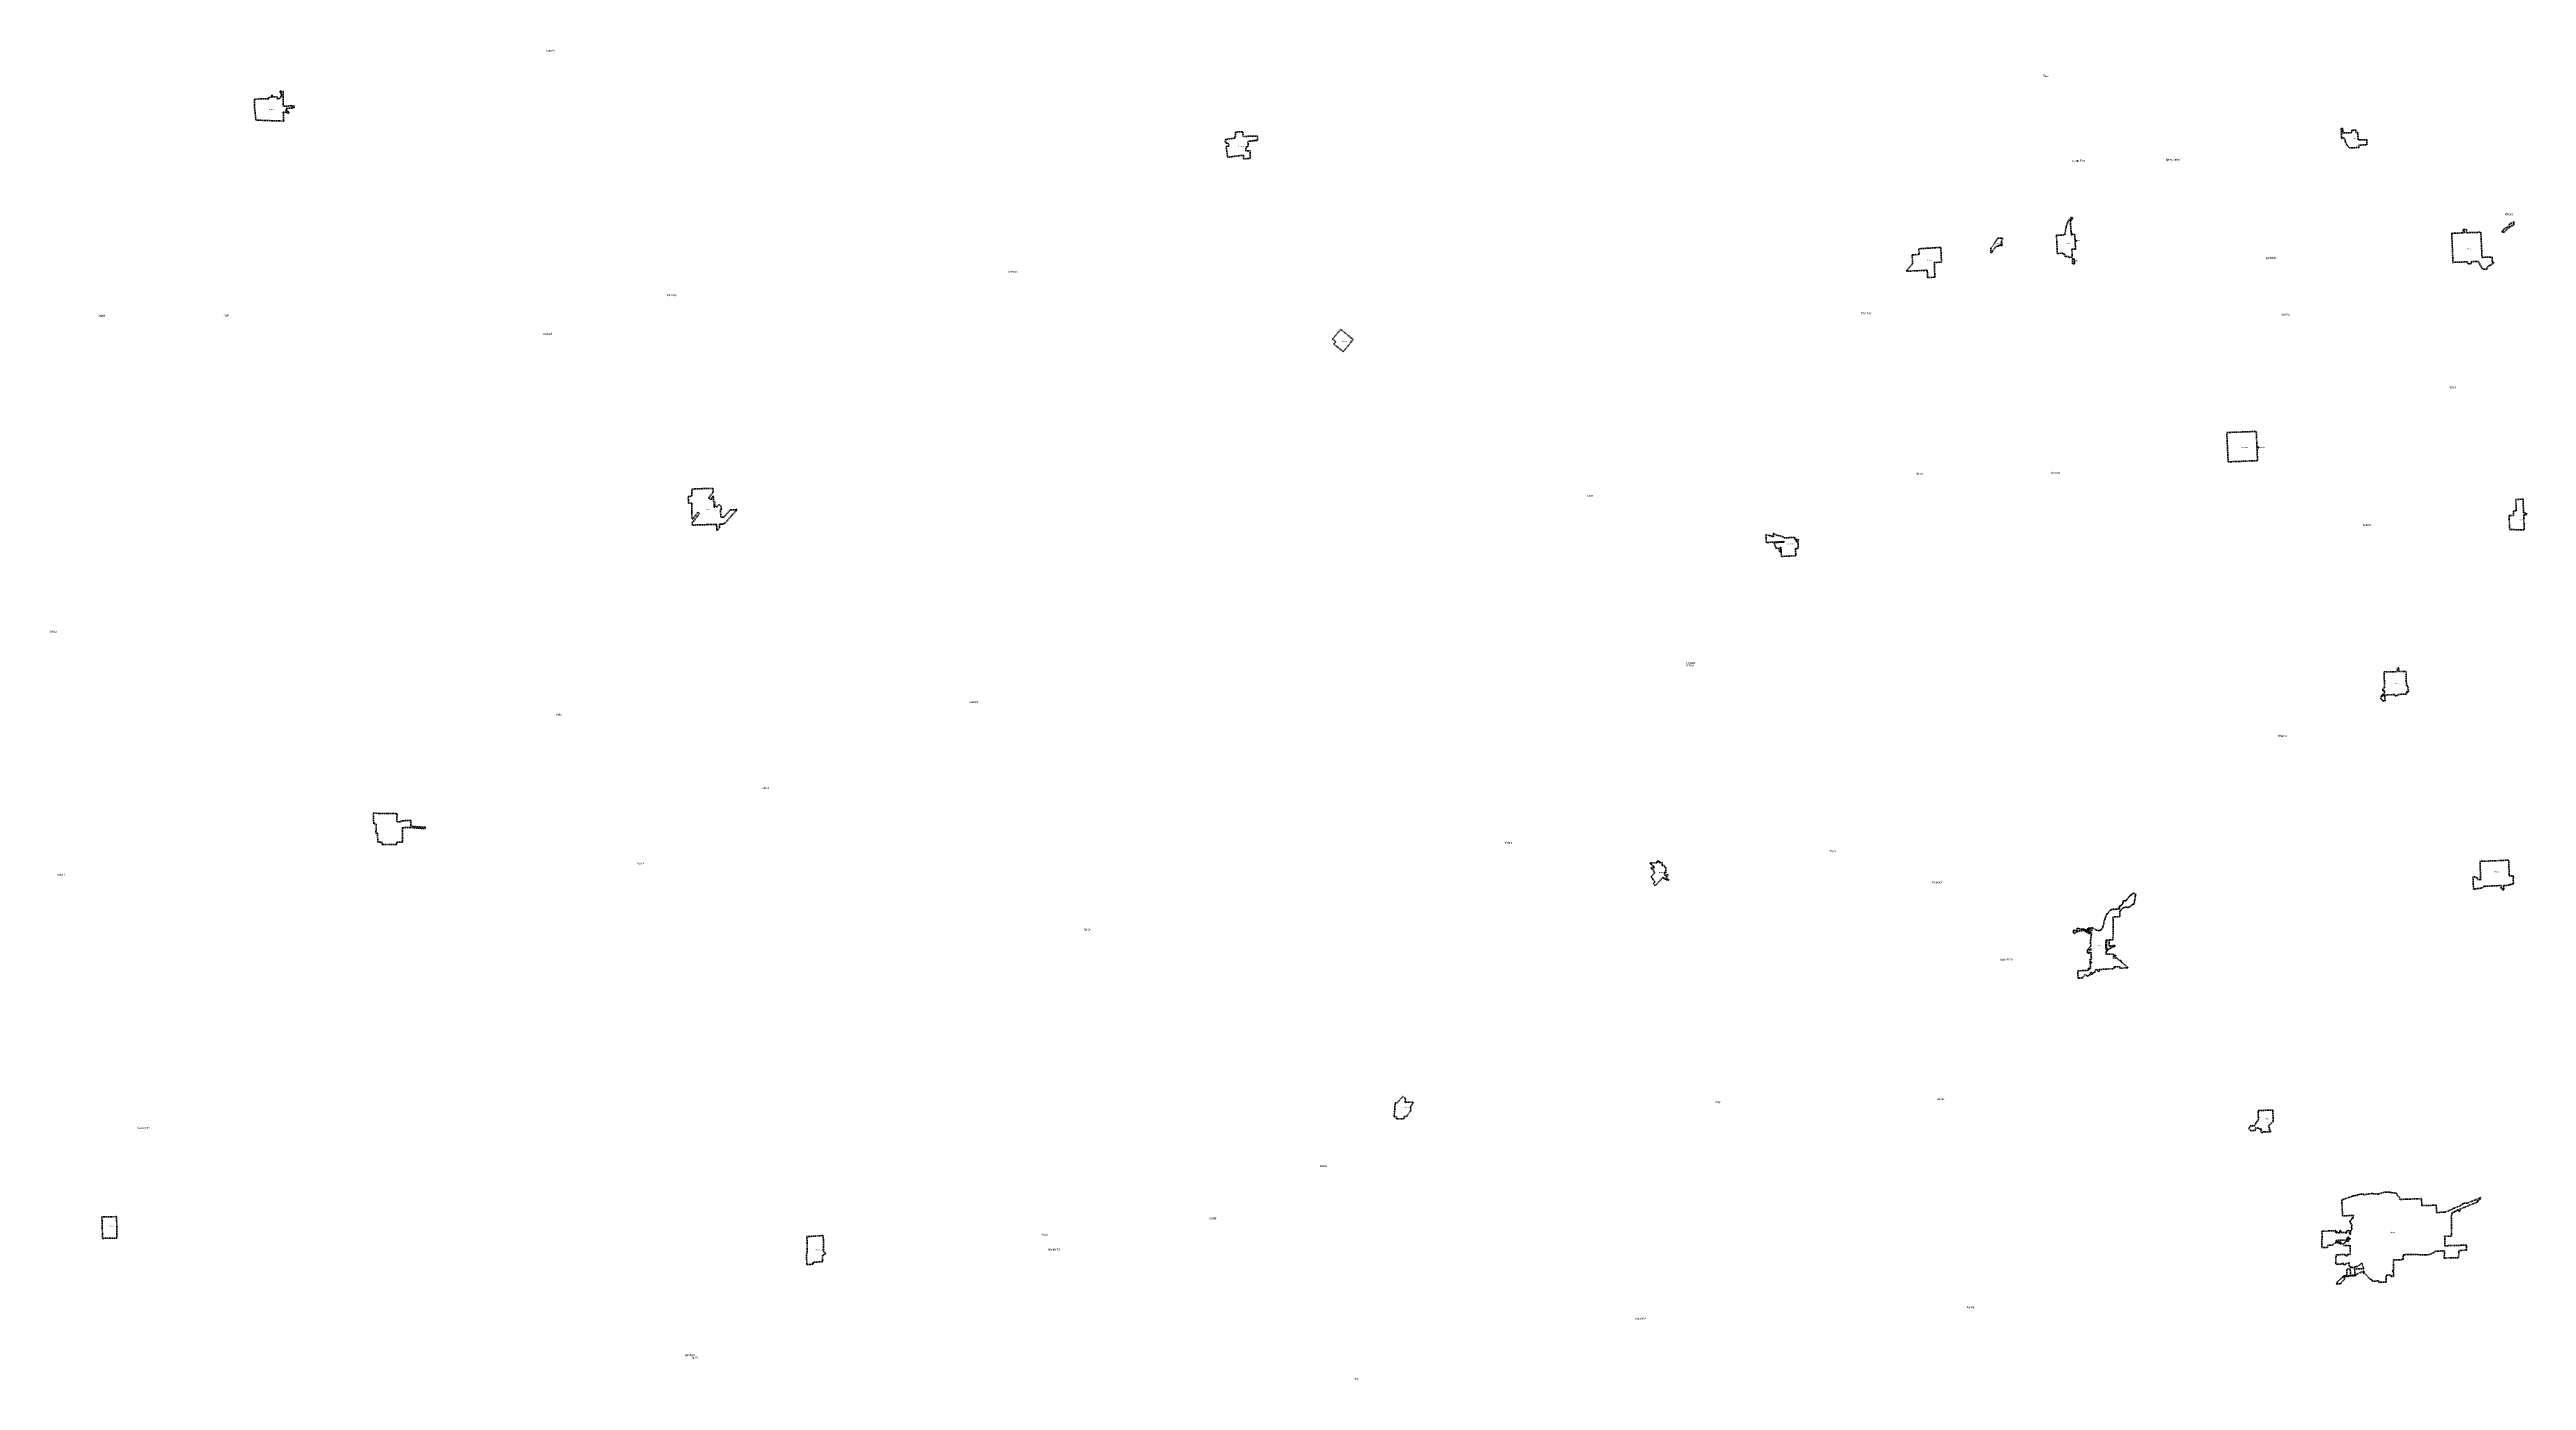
# Model space of a CAD drawing. Header units: feet. Extents: x -903180 to 1023491, y -707744 to 564635.
# Drawn here: x 535680 to 991095, y -287827 to -43031 of the extents above; entities that cross this region are included whole.
import ezdxf

# ---------------------------------------------------------------- set-up
doc = ezdxf.new("R2010")
doc.units = ezdxf.units.FT
doc.header["$LTSCALE"] = 80
doc.linetypes.add('SHORT_DASHED', pattern=[2.7, 1.5, -1.2])
doc.layers.add('13', color=7, linetype='SHORT_DASHED', lineweight=40)
doc.layers.add('16', color=7, linetype='Continuous')
doc.layers.add('36', color=7, linetype='Continuous')

msp = doc.modelspace()

# ---------------------------------------------------------------- linework, layer by layer
at = {"layer": '13'}
for p, q in [((659232.92, -130325.71), (659212.92, -130324.13)), ((914737.33, -201251.12), (914637.88, -201319.01)), ((916568.88, -201320.73), (916586.48, -201300.77)), ((915738.27, -210073.32), (915184.52, -210187.59)), ((978519.25, -256455.52), (978593.28, -256426.39)), ((956350.58, -260642.19), (956344.81, -260443.93)), ((958617.17, -266980.86), (958839.21, -266963.85))]:
    msp.add_line(p, q, dxfattribs=at)
for points in [[(578731.3, -56186.31), (578730.4, -56166.21), (578658.63, -54562.96), (579297.77, -54574.5), (579310.53, -54755.35), (579740.48, -54760.93), (579728.13, -54721.9), (579701.11, -54655.43), (579667.3, -54592.15), (579638.71, -54549.94), (579626.14, -54531.4), (579609.9, -54509.94), (579586.8, -54481.49), (579552.27, -54447.05), (579514.33, -54416.41), (579473.4, -54389.9), (579429.91, -54367.81), (579404.36, -54358.04), (579384.46, -54350.44), (579364.36, -54347.2), (579204.74, -54321.5), (579206.51, -53900.51), (579206.6, -53878.2), (579226.59, -53876.54), (580214.5, -53794.82), (580214.39, -53781.02), (580665.55, -53747.52), (580687.18, -53745.92), (580687.27, -53726.04), (580688.65, -53395.88), (580542.3, -53399.18), (580406.68, -53424.29), (580388.57, -53427.65), (580366.68, -53428.14), (580238.48, -53431.03), (580238.59, -53406.01), (578608.43, -53442.72), (578619.81, -50729.97), (578004.85, -50714.8), (578167.57, -50972.57), (578181.7, -50994.96), (578193.5, -51012.57), (578196.03, -51016.34), (578232.85, -51080.92), (578262.72, -51149.01), (578285.31, -51219.84), (578300.37, -51292.64), (578307.74, -51366.62), (578307.33, -51440.97), (578299.16, -51514.86), (578283.3, -51587.5), (578259.94, -51658.08), (578229.33, -51725.83), (578191.81, -51790.01), (578147.78, -51849.92), (578097.73, -51904.9), (578042.21, -51954.34), (577981.83, -51997.71), (577917.24, -52034.53), (577849.16, -52064.4), (577798.33, -52080.61), (577775.48, -52087.9), (577758.33, -52093.07), (577558.33, -52153.37), (577554.43, -51775.75), (577554.22, -51755.76), (577533.9, -51755.36), (576593.67, -51736.88), (576595.29, -51473.67), (576595.41, -51453.67), (576574.56, -51453.58), (576553.3, -51453.49), (576534.04, -51453.4), (576535.41, -51473.4), (576542.15, -51572.19), (576537.96, -51701.45), (576520.61, -51817.47), (576013.05, -51824.95), (576015.53, -52124.63), (573339.22, -52133.9), (573340.08, -53399.11), (573489.09, -54754.65), (573622.55, -56011.87), (576634.55, -56128.4), (578707.64, -56185.66)], [(753720.55, -58215.97), (753721.3, -58236.05), (753752, -59062.05), (753594, -59085.05), (753611, -59318.05), (751855, -59597.05), (751936.41, -60260.71), (752414.99, -60278.37), (752518, -60783.05), (752018, -60878.05), (752293, -62848.05), (755202, -62454.05), (755218, -63117.05), (756464, -63088.05), (756420, -61648.05), (755661, -61660.05), (755643, -61006.05), (756088, -60785.05), (756013, -59949.05), (756962, -59797.05), (757331, -59749.05), (757787, -59768.05), (757768, -58934.05), (756682, -58977.05), (755119.93, -59015.41), (755100.82, -58148.34), (753739, -58215.07)], [(958621.94, -61139.55), (960318.5, -61048.6), (960289.79, -60623.6), (961781.65, -60537.8), (961733.71, -59607.73), (960147.21, -59662.58), (960087.93, -58268.27), (959743.76, -58278.19), (959720.26, -57829.99), (958990.43, -57867.87), (959012.4, -58309.78), (957357.14, -58388.53), (957316.53, -57530.63), (957025.87, -57538.63), (957102.45, -59413.5), (957453.43, -59208.01), (957898.47, -59939.57), (957770.11, -59942.91), (957862.1, -60157.07), (957983.62, -60461.34), (958172.28, -60740.14), (958572.55, -61109.23)], [(907246.06, -73958.3), (907713.55, -73948.01), (907629.36, -74102.88), (907569.94, -74191.18), (907486.42, -74296.46), (907393.4, -74395.63), (907347.91, -74441.14), (907241.64, -74530.8), (907335.14, -76434.99), (907395.22, -76437.37), (907407.43, -76695.37), (907504.96, -76816.71), (907516.74, -76872.54), (907448.03, -76890.12), (907358.41, -76894.34), (907367.75, -77094.55), (907578.56, -77082.09), (908046.56, -77055.73), (908186.31, -79746.33), (907516.05, -79779.93), (907588.12, -81236.72), (906967.09, -81264.96), (906919.32, -81136.65), (906891.2, -81069.57), (906254.25, -81084.72), (906229.15, -80685.62), (905970.74, -80692.01), (905832.78, -80505.15), (904838.81, -80530.25), (904687.73, -77189.23), (906190.91, -77137.48), (906435.07, -75781.81), (906470.27, -75593.34), (906514.4, -75443.57), (906605.63, -75208.98), (906725.11, -74889.57), (906804.44, -74636.62), (906868.9, -74424.34), (907211.43, -74418.05)], [(977344.96, -76835.71), (979704.88, -76749.42), (979694.17, -76520.53), (979474.31, -76528.67), (979455.65, -76130.09), (980075.26, -76107.14), (980104.5, -76731.82), (982700.1, -76635.45), (982828.9, -79280.31), (982924.79, -81263.92), (984781.53, -81194.76), (984818.39, -82155.57), (985088.17, -82144.79), (984832.38, -82505.63), (984792.42, -82507.28), (984311.44, -82766.78), (984130.04, -82822.49), (983990.57, -82948.21), (983831.61, -83223.59), (983873.72, -83394.48), (983737.49, -83454.83), (983451.49, -83454.35), (983027.57, -83424.1), (982814.67, -83056.26), (982213.06, -81996.76), (980944.9, -82054.11), (980961.76, -82412.7), (980285.58, -82436.01), (980270.58, -82077), (977580.93, -82181.74), (977470.73, -79493.1)], [(878144.36, -80803.76), (879433.63, -80733.27), (879381.59, -79672.64), (883411.33, -79433.03), (883539.64, -82116.17), (882219.18, -82215.51), (882320.61, -84901.37), (880979.27, -84985.98), (880921.91, -83622.87), (877039.66, -83824.51), (878225.73, -82420.07)], [(893891.95, -77738.22), (894812.2, -77761.01), (894798.41, -77854.53), (894614.41, -78039.9), (894529.99, -78612.46), (894686.53, -78613.29), (894597.2, -79219.12), (894581.76, -78943.12), (894514.04, -78957.86), (894477.49, -78967.63), (894445.83, -78976.52), (894407.78, -78988.04), (894355.22, -79005.07), (894284.64, -79031.61), (894189.27, -79073.44), (894123.69, -79106.5), (894043.1, -79150.08), (893959, -79203.18), (893790.86, -79324.33), (893631.48, -79171.71), (892857.25, -80160.32), (892907.44, -80220.32), (892630.77, -80423.54), (892596.47, -79635.24)], [(907599.47, -81525.13), (907959.04, -81507.23), (908012.24, -82417.97), (907652.67, -82435.87)], [(908191.28, -78192.76), (908360.86, -78182.72), (908365.98, -78282.59), (908196.27, -78292.63)], [(771597.33, -96301.75), (771689.91, -96187.77), (773059.95, -94501.17), (775360.3, -96356.59), (773538.9, -98614.84), (771807.65, -97224.5), (772162.51, -96780.05)], [(935993.91, -113469.9), (941418.23, -113280.27), (941652.33, -118645.18), (937804.2, -118809.68), (936246.79, -118861.21)], [(941580.99, -116176.03), (941880.8, -116164.92), (941887.28, -116304.79), (941587.47, -116315.9)], [(657997.09, -127020.17), (658005, -127218.05), (657824, -127228.05), (657810.29, -127025.13)], [(988015.63, -131311.61), (988004.69, -131069.01), (987882.93, -128702.66), (988726.41, -128726.45), (988734.32, -127871.7), (989119.11, -127877.02), (989119.39, -127884.23), (989219.43, -127885.46), (989141.64, -125775.47), (990464.7, -125749.29), (990563.66, -128190.63), (990639.05, -128192.28), (990644.34, -128302.77), (991077.87, -128313.13), (991094.8, -128631.87), (990581.11, -128609.51), (990695.54, -131405.46)], [(856758.2, -136137.49), (854105, -136271.25), (854028.71, -134591.17), (853899.66, -134596.53), (853927.53, -135341.3), (853926.77, -135361.3), (853906.77, -135356.25), (853806.31, -135337.9), (853786.3, -135334.88), (853560.41, -134761.21), (853111.76, -134772.21), (852788.57, -133902.22), (852778.69, -133712.48), (852935.45, -133703.8), (853758.93, -133663.82), (854609, -133622.57), (854603.53, -133545.11), (851328.49, -133702.49), (851256.49, -132237.77), (851659.15, -132368.99), (851907.16, -132430.14), (852140.12, -132501.85), (852345.67, -132559.6), (852649.07, -132650.67), (852612.12, -131993.45), (853131.62, -132279.35), (853314.96, -132357.98), (853520.06, -132424.19), (853813.13, -132482.3), (853975.26, -132513.66), (854179.22, -132576.33), (854370.61, -132670.71), (854532.98, -132776.4), (854626.35, -132826.82), (854690.5, -132855.12), (856589.86, -132752.43), (856613.12, -133236.74), (856689, -133262.18), (856681.9, -133106.28), (857215.19, -133174.27), (857223.88, -133417.19), (856964.67, -133395.43), (856751.67, -133378.1), (856790.81, -133424.48), (856875.49, -133529.48), (856891.62, -133549.48), (856911.62, -133551.64), (856951.49, -133554.89), (857136.57, -133570.42), (857156.57, -133571.71), (857157.24, -133591.71), (857196.88, -134771.22), (856688.69, -134798.83)], [(965052.21, -161763.51), (966846.96, -161662.91), (966852.62, -161771.35), (966943.43, -161768.22), (966949.69, -161882.5), (967235.59, -161872.73), (967430.32, -161866.85), (967414.66, -161646.1), (969071.93, -161589.91), (969061.02, -161210.45), (969060.46, -161190.97), (969080.45, -161188.63), (969394.76, -161151.88), (969270.92, -160036.16), (969090.43, -160041.11), (969070.41, -160041.66), (969050.43, -160024.34), (969046.37, -160021.07), (969026.38, -160004.98), (969025.8, -159984.72), (968952.04, -157419.06), (967652.31, -157447.32), (967632.36, -157447.75), (967631.92, -157427.75), (967617.22, -156754.08), (967367.2, -156755.62), (967381.98, -157433.17), (967382.42, -157453.18), (967362.42, -157453.62), (964919.14, -157506.73), (965005.12, -160435.65), (964872.21, -160440.58), (964670.72, -160656.54), (964680.42, -160970.27), (965020.45, -160957.66), (965020.74, -160967.74), (965026.37, -161368.87), (965011.61, -161360.01), (964382.11, -161881.95), (964383.13, -162007.29), (964579.21, -161889.72), (964845.18, -161738.82), (965048.53, -161637.83), (965051.94, -161703.03), (964879.81, -161787.79), (964395.3, -162070.07), (964256.44, -162286.41), (964309.52, -162364.81), (964380.3, -162501.39), (964535.43, -162660.31), (964603.64, -162835.89), (965099.04, -162806.67)], [(596845.16, -189254.1), (596823.51, -188831.31), (596025.83, -188821.49), (595995.82, -187145.71), (595701.69, -187139.44), (595712.37, -185495.37), (595502.35, -185475.19), (595467.77, -185471.87), (595462.35, -185471.28), (595291.39, -185452.6), (595199.06, -183455.66), (595409.7, -183467.71), (595439.54, -183469.42), (595449.7, -183470.36), (596262.85, -183546.13), (597740.89, -183526.99), (598776.45, -183553.87), (599584.46, -183583.7), (599527.04, -185043.04), (600238.9, -185112.39), (600276.25, -184888.29), (602082.51, -184835.38), (602114.24, -185903.85), (604774.84, -186084.89), (604783.76, -186331.06), (602121.48, -186147.71), (600540.53, -186152.07), (600589.35, -188802.69), (599546.21, -188812.17), (599543.62, -189229.23)], [(829974.23, -192654.06), (831098, -192597.97), (831099.23, -192633.27), (831247.71, -192626.58), (831237.31, -192329.07), (831665.09, -192307.68), (831677.2, -192605.41), (832168.4, -192579.98), (832192.16, -193104.26), (832566.62, -193085.68), (832582.22, -193358.02), (832702.21, -193351.63), (832706.12, -193454.51), (832833.22, -193447.87), (832878.41, -194444.22), (832626.1, -194308.92), (832643.95, -194708.73), (832748.84, -194823.25), (832648.78, -194919.38), (832777.09, -195063.73), (833151.66, -194729.11), (833283.98, -194878.02), (832899.04, -195223.38), (833430.8, -195820.9), (833372.14, -195873), (833055.25, -195750.45), (832894.43, -195681.73), (832768.89, -195615.86), (832650.46, -195542.88), (832575.61, -195492.65), (832488.67, -195428.2), (832367.16, -195324.89), (832321.45, -195274.66), (830911.36, -196838.46), (830553.09, -196452.74), (830873.65, -196096.12), (830400.36, -195585.15), (830452.76, -195535.88), (830253.88, -195322.29), (830112.68, -195168.7), (830789.13, -194524.52), (830514.71, -193858.41), (830114.35, -193666.29), (830238.29, -193488.65), (830799.04, -193469.43), (830653.51, -193314.84), (830562.03, -193223.64), (830497.09, -193162.3), (830370.45, -193049.48), (830302.9, -192993.18), (830233.14, -192937.88), (830164.8, -192886.19), (830097.25, -192836.93), (830007.99, -192775.59), (830000.4, -192770.29), (829978.74, -192755.9)], [(983343.29, -196922.35), (983319.13, -196949.81), (983216.77, -197031), (982948.58, -197202.99), (982781.93, -197259.72), (982642.18, -197291.97), (982424.13, -197321.54), (982168.2, -197351.65), (981996.11, -197374.6), (981733.99, -197424.71), (981581.67, -197471.58), (981354.17, -197552.55), (981260.84, -195185.02), (981626.93, -195176.1), (982102.13, -195471.68), (982113.54, -195714.94), (982493.79, -195711.17), (982682.4, -195827.24), (982545.36, -192345.58), (985153.95, -192248.58), (987817.04, -192131.7), (987935.4, -195038), (988634.62, -195004.71), (988640.31, -195144.28), (988641.12, -195164.28), (988661.08, -195163.34), (988681.56, -195162.37), (988683.85, -195222.33), (988703.82, -195221.38), (988711.82, -195431.52), (988672.11, -195433.31), (988652.11, -195434.21), (988652.92, -195454.1), (988691.77, -196407.96), (988692.53, -196426.68), (988670.72, -196442.08), (988641.03, -196463.05), (988570.87, -196498.14), (988465.63, -196533.23), (988307.77, -196600.49), (988196.68, -196629.74), (988079.74, -196623.89), (987999.39, -196609.33), (988003.93, -196720.82), (988004.76, -196741.35), (987984.74, -196742.13), (986869.66, -196785.1), (986884.02, -197203.78), (986924, -197202.25), (986936.99, -197608.69), (986666.08, -197615.88), (986657.94, -197361), (986458, -197366.3), (986439.95, -196801.61)], [(910631.71, -204881.48), (909929.23, -204926.34), (909905.01, -204898.4), (909835.39, -204865.74), (909716.01, -204829.48), (909593.22, -204822.88), (909488.91, -204825.52), (909395.17, -204832.12), (909255.23, -204827.17), (909199.89, -204821.64), (908493.43, -204640.2), (908501.17, -205029.02), (908435.41, -205041.34), (908342.97, -205050.26), (908095.47, -205028.66), (907840.67, -204993.94), (907810.05, -205388.86), (907828.45, -205615.14), (907864.23, -205656.84), (907936.29, -205590.18), (907979.03, -205558.76), (907984.65, -205567.06), (908118.65, -205468.6), (908308.75, -205357.04), (908516.47, -205261.92), (908762.33, -205180.62), (908919.45, -205148.88), (909152.25, -205124.54), (909151.39, -205114.58), (909950.59, -205026.42), (910640.25, -204981.14)], [(910692.83, -205631.91), (910643.05, -205606.56), (910531.1, -205534.46), (910392.79, -205445.29), (910259.81, -205369.82), (910098.74, -205288.37), (909974.79, -205231.87), (909957.27, -205224.14), (909893.96, -205209.19), (909828.72, -205200.85), (909814.47, -205199.95), (909813.59, -205179.79), (909935.69, -205170.3), (909955.69, -205167.94), (909975.69, -205166.67), (910146.62, -205155.82), (910167.17, -205154.51), (910186.62, -205165.97), (910905.29, -205589.32), (910879.6, -205607.61), (910858.9, -205617.44), (910832.37, -205627.09), (910804.97, -205633.91), (910777.01, -205637.83), (910748.8, -205638.8), (910720.63, -205636.82)], [(910376.49, -209100.33), (910389, -209101.51), (910379.85, -209125.53), (910378.15, -209115.44)], [(910766.68, -208773.43), (910996.63, -208703.25), (911017.01, -208697.03), (911016.01, -208677.15), (911005.86, -208475.1), (911004.85, -208455.04), (910984.65, -208461.2), (910753.33, -208531.81)], [(913734.17, -206828.04), (914066.17, -206809.97), (913868.85, -207144.3), (913886.86, -207826.42), (913926.07, -208467.63), (914121.9, -208461.94), (913986.17, -208610.89), (913984.55, -208536.06), (913785.79, -208541.71)], [(783095.6, -236776.16), (783462.23, -236770.83), (784478.93, -235579.09), (784985.48, -235942.19), (784923.61, -236669.73), (786449.12, -236634.3), (785888.45, -237558.18), (785984.73, -238114.24), (785147.81, -239289.96), (784741.96, -239296.61), (784750.42, -239671.23), (783317.71, -239692.63), (783318, -239336.76), (782903.63, -239346.77)], [(942614.28, -242116.34), (942615.12, -242136.36), (942617.52, -242193.17), (942330.01, -242203.37), (942252.52, -241702.43), (942461.42, -241677.35), (942460.43, -241663.96), (942456.6, -241658.44), (942452.22, -241653.36), (942447.33, -241648.75), (942441.99, -241644.69), (942436.25, -241641.2), (942430.18, -241638.33), (942423.84, -241636.11), (942423.31, -241635.99), (942403.46, -241633.61), (942383.31, -241632.57), (942116.56, -241618.82), (942112.42, -241618.9), (942104.32, -241618.42), (942096.31, -241617.1), (942088.48, -241614.95), (942080.92, -241611.99), (942073.7, -241608.26), (942066.92, -241603.8), (942060.65, -241598.64), (942054.94, -241592.87), (942049.87, -241586.52), (942045.49, -241579.69), (941985.5, -241476.18), (941884.35, -241555.85), (941864.51, -241571.48), (941863.49, -241547.74), (941859.15, -241447.47), (941858.29, -241427.55), (941837.61, -241425.21), (941303.66, -241364.84), (941232.14, -241839.29), (941228.95, -241860.44), (941209.12, -241861.14), (940535.17, -241885.01), (940535.92, -241910), (940442.01, -241887.58), (940405.44, -241868.4), (940293.17, -241755.61), (940066.69, -241543.13), (940269.83, -240996.76), (940780.19, -241049.91), (940733.39, -240933.2), (941027.82, -240996.29), (941221.3, -240895.34), (941278.23, -240603.41), (941309.33, -240524.26), (941348.53, -240448.81), (941395.4, -240377.86), (941449.43, -240312.2), (941510.03, -240252.55), (941576.54, -240199.56), (941587.26, -240192.03), (941816.28, -239757.4), (941804.22, -239478.49), (941740.79, -238195.03), (942709.52, -238153.07), (942729.52, -238152.2), (942749.52, -238149.03), (944413.19, -238089.13), (944455.96, -238087.55), (944544.08, -240200.37), (944524.04, -240218.3), (943606, -241049.05), (943817.42, -241272.05), (943830.77, -241286.14), (943801, -241304.15), (943760, -241328.95), (943747.85, -241336.3), (943760, -241350.22), (943929.05, -241544.05), (943942.95, -241559.99), (943919.55, -241584.05), (943816.45, -241690.05), (943805.21, -241701.6), (943817, -241714.39), (944122.57, -242046.05), (944136.94, -242061.65), (944121, -242062.22), (942913.92, -242105.68), (942893.92, -242106.4), (942873.92, -242106.87), (942634.28, -242115.61)], [(545426.65, -261690.59), (545312.38, -257753.49), (548013.63, -257691.89), (548050.79, -261626.59)], [(674863.34, -264905.5), (674863.18, -264885.5), (674859.55, -264442.53), (674990.7, -264439.45), (674978.05, -264017.22), (674942.53, -261379.62), (674942.53, -261372.03), (677940.48, -261170.68), (677993.32, -263807.36), (678010.99, -264128.81), (678186.53, -264297.39), (678220.67, -264272.72), (678414.15, -264500.41), (677789.23, -264811.14), (677771.03, -264820.19), (677772.05, -264841.08), (677828.98, -266007.51), (676082.25, -266061.63), (676089.98, -266448.2), (674911.34, -266499.3), (674865.78, -264925.5)], [(958083.92, -261618.3), (958156.37, -261615.99), (958132.34, -261679.77)], [(958140.38, -261555.41), (958182.87, -261550.75), (958159.81, -261607.65)]]:
    msp.add_lwpolyline(points, close=True, dxfattribs=at)
for points in [[(987728.1, -75617.2), (986808.82, -76214.18), (986781.57, -76279.77), (986752.85, -76340.65), (986732.57, -76389.69), (986688.64, -76462.4), (986648.08, -76528.36), (986578.9, -76631.1), (986948.38, -76640.77), (987997.42, -75728.85)], [(987991.84, -75151.8), (987991.84, -75313.8), (987728.1, -75617.2)], [(987991.84, -75151.8), (988684.54, -74767.83), (988746.25, -74682.89), (988772.44, -75277.31)], [(988772.44, -75277.31), (987997.52, -75706.85), (987997.42, -75728.85)], [(658369.51, -131488.69), (658326.83, -130355.91), (656627.46, -130416.46), (656607.46, -130417.57), (656587.46, -130418.23), (656522.93, -130420.38), (654867.32, -130471.92), (653957.75, -130502.45), (653871, -130425.13), (653851.07, -130407.37), (653850.44, -130387.31), (653840.49, -130068.82), (653839.97, -130052.05), (653859.87, -130031.88), (654130.75, -129757.26), (654734.78, -128963.7), (655205.32, -128368.08), (654887.15, -128125.57), (654418.68, -128718.56), (653960.98, -129319.87), (653946.38, -129339.05), (653925.76, -129339.05), (653830, -129339.05), (653810.7, -129339.05), (653810.12, -129319.05), (653775.73, -128125.89), (653771.35, -128105.89), (653771.23, -128085.89), (653761.53, -126505.54), (653761.41, -126485.55), (653741.34, -126481.36), (653147.89, -126483.79), (653123.93, -125220.43), (653803.87, -125203), (653750.72, -123873.12), (656397.25, -123772.69), (656417.25, -123771.93), (656437.25, -123770.62), (657672, -123740.05), (657694.97, -124413.05), (657695.59, -124431.01), (657678.45, -124453.05), (656859, -125507.05), (657302, -125846.05), (657459, -125532.05), (657628, -125263.05), (657701.79, -125166.05), (657719.87, -125142.28), (657720.67, -125166.05), (657752.32, -126093.05), (657753.08, -126115.34), (657773, -126130.61), (658049, -126342.05), (657792.77, -126689.05), (657779.63, -126706.84), (657818.18, -126724.81), (657986.43, -126720.34), (657985.66, -126823.33), (657991, -126886.05), (658370.1, -127179.21), (658765.24, -126721.21), (659182.3, -127093.54), (659200.57, -127651.7), (659125.6, -127653.3), (659048.2, -127660.64), (659062.91, -127931.05), (659064, -127951.05), (659066.05, -127971.05), (659096.33, -129013.1), (659096.88, -129032.1), (659116.91, -129031.53), (659660.33, -129015.98), (659678.02, -129015.48), (659695.79, -128995.41), (660643.1, -127926.03), (660661.75, -127906.03), (660680.29, -127886.03), (660861.78, -127690.24), (662085.44, -127657.31), (661898.27, -127859.22), (661879.73, -127879.22), (661867.52, -127899.22), (659901.05, -130092.19), (659883.14, -130112.15), (659863.09, -130125.52), (659689.4, -130241.32), (659673.73, -130251.76), (659649.4, -130263.04), (659617.59, -130277.79), (659556.73, -130298.59), (659494.03, -130312.91), (659441.06, -130319.29), (659421.48, -130321.11), (659401.06, -130321.61), (659232.92, -130325.71)], [(659212.92, -130324.13), (659192.92, -130324.84), (658866.5, -130336.41), (658887.13, -130895.75), (658854.91, -130986.89), (658697.05, -131238.67), (658453.95, -131434.5), (658369.51, -131488.69)], [(916586.48, -201300.77), (916598.98, -201280.73), (916713.12, -201097.82), (916741.41, -201062.39), (916795.33, -201005.21), (916854.94, -200953.99), (916919.57, -200909.28), (916969.93, -200891.19), (917133.62, -200844.83), (917301.26, -200815.83), (917385.53, -200802.53), (917423.32, -200791.42), (917454.44, -200788.08), (917497.79, -200778.08), (917546.69, -200775.86), (917581.14, -200784.75), (917632.27, -200800.31), (917670.05, -200809.2), (917690.06, -200815.87), (917701.58, -200817.69), (917803.29, -200842.69), (918176.93, -200694.86), (918368.06, -200561.58), (918467.17, -200358.23), (918537.4, -200341.64), (918641.08, -200307.4), (918740.62, -200262.52), (918834.92, -200207.47), (918922.95, -200142.87), (919003.74, -200069.43), (918967.8, -199919.49), (919040.68, -199671.75), (919066.88, -199478.28), (919076.79, -199403.92), (919133.67, -199084.28), (919165.97, -198823.9), (919195.69, -198680.14), (919250.19, -198506.63), (919270.57, -198428.26), (918949.72, -198280.51), (918817.15, -198196.23), (918513.13, -198432.89), (918427.98, -198485.88), (918331.55, -198562.63), (918202.52, -198670.48), (918080.9, -198788.17), (918027.37, -198849.25), (918011.18, -198869.26), (917915.77, -198987.13), (917899.56, -199007.16), (917884.63, -199027.13), (917768.87, -199181.98), (917754.04, -199201.98), (917739.1, -199221.98), (917653.69, -199336.12), (917540.11, -199458.75), (917434.33, -199551.33), (917414.24, -199568.92), (917394.33, -199584.15), (917378.99, -199595.89), (917359.57, -199610.74), (917338.99, -199611.84), (916946.9, -199632.67), (916935.63, -199633.27), (916937.11, -199653.73), (916942.36, -199725.91), (916939.53, -199814), (916927.51, -199901.32), (916906.43, -199986.9), (916876.51, -200069.8), (916838.1, -200149.13), (916791.6, -200224), (916737.53, -200293.61), (916676.48, -200357.18), (916609.12, -200414.02), (916536.19, -200463.51), (916458.48, -200505.11), (916376.85, -200538.35), (916292.2, -200562.88), (916277.65, -200566.15), (916299.08, -201117.62), (916169.05, -201124.6), (916153.37, -201125.44), (916169.05, -201112.67), (916198.09, -201089.03), (916058.31, -200951.39), (915844.85, -201125.17), (915822.75, -201143.16), (915804.85, -201144.12), (915211.61, -201175.66), (915183.78, -201130.64)], [(914637.88, -201319.01), (914546.08, -201396.94), (914529.14, -201411.97), (914396.24, -201544.67), (914277.93, -201690.53), (914175.52, -201847.97), (914100.34, -201995.24), (914090.02, -202015.46), (914070.13, -202006.75), (913963.04, -201959.83), (913909.74, -202089.93), (913770.52, -202477.24), (913649.05, -202776.7), (913548.59, -203038.83), (913472.63, -203244.46), (913428.16, -203453.55), (913383.75, -203644.56), (913362.09, -203856.86), (913290.07, -204136.57), (913187.79, -204460.56), (913093.81, -204661.4), (913034.2, -204797.69), (912978.12, -204894.94), (912907.39, -204951.54), (912765.85, -205028.4), (912649.35, -205071.13), (912492.15, -205087.26), (912366.96, -205091.15), (912346.77, -205091.78), (912326.96, -205084.79), (911801.74, -204899.68), (911562.07, -204721.86), (911289.24, -204494.68), (911275.4, -204570.46), (910470.5, -204614.12), (910452.91, -204759.89), (911257.39, -204716.25), (911205.44, -205077.68), (911203.86, -205088.71), (911182.57, -205090.06), (910341.89, -205143.42), (910318.55, -205144.9), (910341.89, -205158.65), (910938.55, -205510.13), (910963.24, -205518.06), (910988.62, -205523.36), (911014.42, -205525.98), (911040.35, -205525.89), (911066.13, -205523.09), (911091.47, -205517.61), (911116.1, -205509.51), (911120.69, -205507.45), (911145.28, -205496.32), (911142.1, -205518.4), (910931.03, -206986.9), (910978.64, -207933.74), (910979.64, -207953.59), (910957.14, -207954.92), (910915.55, -207957.36), (910738.02, -208221.11), (910453.98, -208480.52), (910453.98, -208580.37), (910431.61, -208582.17), (910398.62, -208685.4), (910376.6, -208791.51), (910365.79, -208899.35), (910366.31, -209007.72), (910376.49, -209100.33)], [(915184.52, -210187.59), (915160.04, -209770.65), (915306.53, -209754.98), (915344.22, -209754.56), (915488.3, -209759.29), (915579.23, -209751.01), (915582.77, -209691.92), (915531.04, -209678.46), (915486.93, -209667.69), (915436.9, -209658), (915403.55, -209655.85), (915366.97, -209652.62), (915333.59, -209651.74), (915236.76, -209657.65), (915154.03, -209668.44), (915137.97, -209395.02), (913813.25, -209453.09), (913797.16, -208919.08), (913796.81, -208907.43), (913816.56, -208900.15), (913895.91, -208870.91), (913986.59, -208808.72), (914037.57, -208770.47), (914072.76, -208737.97), (914107.18, -208701.09), (914146.89, -208659.02), (914206.22, -208595.1), (914257.77, -208545.88), (914302.78, -208496.57), (914386.29, -208438.73), (914611.85, -208299.25), (914717.4, -208224.17), (914817.14, -208159.86), (914892.3, -208123.35), (914971.27, -208091.76), (915042.81, -208063.56), (915118.71, -208046.2), (915225.65, -208022.44), (915345.16, -207988.28), (915425.41, -207957.77), (915446.34, -207949.81), (915437.15, -207927.56), (915397.73, -207832.07), (915389.07, -207811.11), (915369.47, -207818.56), (915297.82, -207845.8), (915188.73, -207876.98), (915085.71, -207899.88), (915053.76, -207911.49), (914962.57, -207831.01), (914389.36, -207974.92), (914390.45, -207955.82), (914359.73, -206792.17), (915061.22, -206756.11), (915134.2, -203947.73), (915066.05, -202583.5), (916337.02, -202514.11), (916307.48, -201537.32), (916306.97, -201520.16), (916326.88, -201498.12), (916337.94, -201485.88), (916386.59, -201440.75), (916439.69, -201400.94), (916496.66, -201366.91), (916507.12, -201362.82), (916525.43, -201353.88), (916542.71, -201343.07), (916558.76, -201330.51), (916568.88, -201320.73)], [(915183.78, -201130.64), (915234.4, -201098.43), (915181.81, -201013.36), (915078.88, -201078.86), (915140.05, -201177.82), (914839.35, -201195.88), (914737.33, -201251.12)], [(910376.49, -209100.33), (910396.41, -209082.05), (910398.7, -209097.76), (910399.66, -209101.51), (910402.62, -209113.14), (910408.13, -209128.03), (910415.16, -209142.26), (910423.64, -209155.68), (910433.48, -209168.14), (910444.56, -209179.5), (910456.78, -209189.64), (910469.98, -209198.45), (910484.03, -209205.83), (910498.78, -209211.7), (910514.06, -209215.99), (910529.71, -209218.67), (910545.55, -209219.69), (910561.41, -209219.06), (911017.56, -209118.28), (911037.97, -209113.77), (911038.98, -209133.86), (911101.83, -210383.86), (911102.84, -210403.81), (911081.78, -210404.85), (910827.24, -210417.51), (910853.09, -210866.78), (911062.6, -210894.54), (911083.43, -210903.98), (911102.6, -210908.03), (911142.28, -210915.56), (911144.75, -211016.78), (910917.95, -211028.76), (910897.9, -211029.82), (910898.57, -211051.52), (910928.9, -212032.48), (910929.52, -212052.41), (910908.63, -212054.04), (910777.58, -212064.25), (910755.47, -211989.71), (910575.35, -212001.29), (910421.09, -212142.48), (910773.55, -212119.82), (910770.47, -212127.8), (910768.23, -212147.79), (910748.23, -212149.35), (910726.27, -212152.33), (910699.22, -212158.93), (910673, -212168.32), (910647.92, -212180.4), (910624.23, -212195.04), (910602.21, -212212.07), (910582.08, -212231.32), (910590.09, -212380.72), (908592.42, -212491.12), (908665.22, -213834.15), (909423.15, -213792.8), (909928.99, -213218.37), (909912.5, -213238.37), (909932.5, -213246.82), (910255.53, -213376.03), (910331.44, -213429.85), (910316.22, -213461.27), (910519.62, -213371.43), (910723.13, -213332.65), (910788.54, -213238.13), (910971.29, -212762.14), (911040.03, -212742.77), (911124.6, -212802.82), (911142.14, -212815.27), (911124.6, -212828.32), (910958.14, -212952.15), (911045.36, -213150.88), (911389.39, -212993.35), (911297.69, -212925.72), (911670.51, -212798.32), (911842.99, -212287.94), (912245.88, -212263.73), (912310.11, -212532.34), (912563.16, -212520.66), (912551.23, -212242.21), (915289.18, -212071.11), (915275.6, -211764.88), (916344.03, -211705.85), (916356.99, -211997.84), (916605.75, -211982.84), (917854.74, -211914.09), (916550.15, -210823.84), (916546.02, -210706.32), (916531.08, -210686.32), (916530.88, -210666.32), (916530.25, -210604.94), (916530.03, -210583.92), (916490.72, -210586), (916228.91, -210599.91), (915738.27, -210073.32)], [(975455.45, -256896.24), (974560.7, -256924.99), (974504.67, -255587.21), (971849.96, -255658.32), (971796.77, -254382.16), (969125.4, -254483.59), (967839.09, -254531.36), (967819.09, -254532.1), (967799.09, -254529.61), (967784.63, -254522.15), (967768.35, -254133.65), (967318.15, -253797.06), (967264.24, -253474.43), (967127.72, -253376.6), (966973.99, -253345.87), (966800.64, -253323.26), (966604.67, -253300.65), (966431.21, -253313.35), (966430.36, -253293.42), (966410.03, -253288.95), (966159.99, -253233.9), (965774.45, -253184.63), (965522.09, -253174.73), (965399.69, -253176.24), (965266.91, -253182.73), (965108.79, -253198.84), (964772, -253259.05), (963847.52, -253544.02), (963842.69, -253543.04), (963738.08, -253560.56), (963270.5, -253511.93), (962864.75, -253461.19), (962416.72, -253448.51), (962260.34, -253516.16), (961736.23, -253566.89), (961114.92, -253714.88), (961106.01, -253502.5), (960908.76, -253541.43), (960705.47, -253538.53), (960359.5, -253606.81), (960217.3, -253677.98), (960073.2, -253694.18), (959987.1, -253767.46), (959939.67, -253775.07), (959582.56, -253815.22), (959443.24, -253840.95), (959341.84, -253864.67), (959172.24, -253915.24), (959171.64, -253915.59), (958753.01, -254039.62), (958414.86, -254165.61), (957860.89, -254376.58), (957516.78, -254482.52), (957128.47, -254595.86), (957287.97, -257554.05), (959318.89, -257461.86), (959304.14, -257547.62), (959207.16, -257558.35), (959210.06, -257905.32), (959175.92, -257992.3), (958924.01, -258052.24), (958992.71, -258205.11), (959001.69, -258225.09), (958981.66, -258240.62), (958734.71, -258432.17), (958693.2, -258390.21), (958593.76, -258501.1), (958601.18, -258505.13), (958657.28, -258667.46), (958830.48, -258965.01), (958975.11, -259253.89), (958944.65, -259621.73), (958971.45, -260051.21), (958976.42, -260139.63), (958719.41, -260160.84), (958709.31, -261029.76), (958666.5, -261007.16), (958459.03, -260254.79), (957985.76, -260287.33), (957992, -260413.49), (958011.39, -260538.31), (958034.36, -260627.13), (958039.51, -260647.04), (958019.53, -260641.94), (957924.73, -260617.71), (957926.98, -260646.14), (957928.54, -260665.71), (957908.57, -260662.19), (957728, -260630.38), (957523.72, -260616.12), (957428.61, -260616.79), (956966.95, -260635.75), (956956.22, -260224.54), (956795.34, -260231.18)], [(978593.28, -256426.39), (978704.77, -256734.05), (978898.69, -256659.47), (978843.13, -256492.03), (978895.71, -256470.03), (978844.72, -256323.19), (982206.95, -254957.7), (982148.15, -254801.09), (982079.72, -254828.78), (982065.88, -254708.01), (982562.98, -254502.53), (982713.69, -254187.6), (980349.63, -255145.49), (980217.36, -255191.46), (979649.98, -255227.4), (979550.01, -255246.59), (979459.42, -255285.65), (979384.28, -255338.9), (979167.96, -255521.7), (979132.18, -255542.16), (979072.31, -255587.47), (979001.7, -255644.71), (978969.91, -255661.53), (978762.02, -255759.27), (978405.46, -255910.6), (977900.96, -256078.7), (977774.08, -256113.73), (977689.01, -256152.29), (977639.21, -256190.65), (977577.68, -256238.28), (977464.42, -256318.6), (977336.18, -256373.92), (976098.4, -256878.31), (975455.45, -256896.24)], [(959666.97, -268571.54), (959664.4, -268386.46), (961128.8, -267725.83), (961261.35, -267751.98), (961220.4, -267868.34), (961167.51, -267979.78), (961103.26, -268085.08), (961098.15, -268092.47), (961284.61, -268155.78), (961282.7, -268030.83), (961282.38, -268010.37), (961300.74, -268030.83), (962073.41, -268892.11), (962285.19, -269112.92), (962313.22, -269143.49), (962344.29, -269170.96), (962378.07, -269195.04), (962414.17, -269215.45), (962452.21, -269231.98), (962491.77, -269244.44), (962532.42, -269252.7), (962573.7, -269256.66), (962606.99, -269256.71), (962627.33, -269263.17), (962634.61, -269400.62), (962727.32, -269441.86), (962803.19, -269564.85), (963966.03, -269509.31), (963970.85, -269777.54), (965319.87, -269763.27), (965290.31, -268436.33), (966158.24, -268425.59), (966178.28, -268425.36), (966179.93, -268444.94), (966193.63, -268607.49), (966221.97, -268608.52), (966226.01, -268729.97), (966654.09, -268725.01), (966650.07, -268604.18), (966636.99, -267807.35), (966445.74, -267744.5), (966426.04, -267738.03), (966444.61, -267717.93), (966454.15, -267707.61), (966485.49, -267680.11), (966519.54, -267656.05), (966555.92, -267635.67), (966594.23, -267619.2), (966606.08, -267615.04), (966641.22, -267608.16), (966633.28, -265662.07), (968398.55, -265596.01), (968404.48, -264727.66), (968680.75, -264697.25), (968701.03, -264695.6), (968720.75, -264694.39), (969646.52, -264637.89), (969669.86, -264636.47), (969686.52, -264637), (972532.27, -264728.77), (972551.86, -264729.4), (972572.27, -264729.38), (972785.31, -264729.2), (973017.05, -264704.65), (973244.96, -264656.01), (973466.53, -264583.81), (973679.35, -264488.84), (973881.07, -264372.16), (973900.59, -264359.14), (973921.29, -264345.32), (973940.59, -264333.32), (974401.32, -264046.66), (974422.52, -264033.47), (974441.32, -264033), (975274.13, -264012.07), (975294.13, -264011.05), (975314.13, -264010.57), (976043.21, -263992.89), (975960.93, -265316.35), (978603.92, -265238.58), (978688.07, -263912.97), (980087.1, -263870.47), (980083.13, -262933.61), (976111.88, -263047.7), (976053.91, -261287.12), (977311.75, -261256.98), (977335.6, -259411.03), (977267.55, -257473.17), (977410.75, -257413.51), (977390.34, -257060.8), (977880.97, -256780.37), (977916.95, -256759.81), (977920.97, -256757.48), (978173.43, -256611.44), (978479.25, -256472.57)], [(978479.25, -256472.57), (978500.8, -256462.78), (978519.25, -256455.52)], [(956344.81, -260443.93), (956224.91, -260449.08), (956230.69, -260647.32), (956231.27, -260667.29), (956211.27, -260668.13), (956038.35, -260675.43), (956023.4, -260264.89), (953484.72, -260388.01), (953516.47, -261046.58), (953475.82, -263369.41), (954505.65, -263350.56), (954602.21, -262964.19), (955400.35, -262935.06), (955901.04, -262530.2), (956107.79, -262467.74), (956235.42, -262468.38), (956353.69, -262446.85), (956499.87, -262490.02), (956653.68, -262560.03), (956815.05, -262718.1), (956933.8, -262735.92), (957109.45, -262644.47), (957092.94, -262610.84), (957058.7, -262567.64), (957008.82, -262514.93), (956942.94, -262457.52), (956869.52, -262410.46), (956810.23, -262380.34), (956728.35, -262352.11), (956651.54, -262340.21), (956222.74, -262339.06), (956106.07, -262345.75)], [(956106.07, -262345.75), (956109.34, -262065.56), (956129.2, -262064.86), (958028.17, -261997.65), (958051.05, -261996.84), (958057.05, -261976.94), (958140.67, -261703.3), (958266.21, -261751.53), (958333.98, -261570.4), (958368.69, -261543.31), (958445.32, -261540.69), (958500.14, -261677.38), (958691.46, -261672.17), (958701.1, -261846.67), (958702.21, -261866.67), (958357.3, -261876.61), (958350.9, -261985.64), (958350.72, -262242.6), (958249.59, -262244.83), (958246.5, -261910.94), (958244.42, -261907.51), (958241.99, -261904.33), (958239.25, -261901.41), (958236.21, -261898.79), (958232.92, -261896.51), (958229.4, -261894.59), (958225.71, -261893.04), (958221.87, -261891.89), (958217.93, -261891.14), (958213.94, -261890.81), (958209.93, -261890.9), (958205.96, -261891.41), (958202.06, -261892.33), (958198.28, -261893.65), (958194.65, -261895.36), (958191.23, -261897.45), (958188.04, -261899.87), (958185.12, -261902.62), (958182.51, -261905.66), (958180.23, -261908.95), (958178.3, -261912.46), (958177.32, -261914.67), (958082.46, -262064.78), (958069.98, -262084.53), (958055.74, -262104.78), (957967.98, -262229.56), (957939.71, -262264.62), (957819.63, -262395.01), (957686.58, -262512.13), (957542.02, -262614.7), (957387.53, -262701.59), (957346.12, -262721.09), (957326.13, -262730.51), (957342.93, -262750.5), (957538.34, -262982.98), (958673.83, -262975.78), (958695.01, -262975.64), (958694.87, -262995.65), (958683.05, -264638.57), (958682.91, -264658.57), (958662.91, -264658.73), (958069.39, -264663.4), (958175.42, -264819.05), (957915.46, -264969.8), (957682.53, -264630.94), (956080.29, -264743.58), (956065.99, -266064.42), (956068.14, -266466.34), (956960.99, -266437.08), (957409.44, -266252.61), (957534.63, -266568.75), (957800.48, -266471.43), (957801.13, -266402.35), (957998.85, -266314.02), (958018.82, -266305.1), (958038.85, -266300.07), (958519.12, -266179.51), (958547.25, -266172.45), (958532.3, -266194.49), (958432.76, -266341.18), (958617.17, -266980.86)], [(956795.34, -260231.18), (956806.12, -260644.21), (956371.16, -260661.39), (956351.16, -260662.23), (956350.58, -260642.19)], [(958839.21, -266963.85), (958860.41, -266962.23), (958879.21, -266980.2), (958977.03, -267073.72), (959579.25, -267027.56), (959562.98, -266927.62), (959559.9, -266908.66), (959579.73, -266907.14), (959933.99, -266880.01), (959955.82, -266864.6), (959983.93, -266844.76), (959995.82, -266840.11), (960277.93, -266708.87), (960786.45, -266241.92), (960806.72, -266223.3), (960813.67, -266243.55), (961111.45, -267112.46), (961118.58, -267133.27), (961123.08, -267152.46), (961142.98, -267237.27), (961144.71, -267247.86), (961147.99, -267267.85), (961127.8, -267268.56), (959504.71, -267325.06), (959518.5, -268441), (958712.88, -268432.63), (958710.65, -267321.76), (958057.65, -267325.98), (958061.85, -268475.34), (957884.03, -268513.67), (957583.51, -268610.5), (957294.76, -268738.21), (957217.31, -268778.86), (957283.28, -268913.74), (957027.87, -269071.17), (956790.31, -269254.45), (956573.22, -269461.54), (956378.96, -269690.2), (956209.66, -269937.91), (956140.09, -270059.81), (956128.7, -270079.75), (956148.67, -270079.31), (956944.17, -270061.41), (956936.45, -269866.67), (957695.85, -269202.09), (957465.73, -268822.33), (957744.76, -268712.02), (958033.78, -268631.49), (958040.76, -268629.94), (958051.53, -268717.77), (958209.69, -268687.8), (958235.63, -268682.88), (958249.69, -268681.24), (958347.89, -268669.78), (958367.89, -268668.51), (958367.02, -268648.52), (958364.06, -268580.73), (958441.76, -268579.94), (958460.56, -268579.75), (958481.76, -268579.98), (959647.25, -268592.3), (959667.26, -268592.51), (959666.97, -268571.54)]]:
    msp.add_lwpolyline(points, dxfattribs=at)

# ---------------------------------------------------------------- texts
at = {"layer": '16'}
for s, rotation, width, p in [('Lamona', 1.892, 0.6, (627068.09, -43432.77)), ('North Pine', 1.892, 0.75, (907619.09, -63753.39)), ('Fairbanks', 1.892, 0.65, (943181.12, -81602.62)), ('Keystone', 1.892, 0.6, (712024.95, -84101.94)), ('Batum', 1.892, 0.65, (544656.85, -92170.08)), ('Lauer', 1.892, 0.65, (567592.08, -92131.95)), ('Packard', 1.892, 0.65, (626516.03, -95551.41)), ('Pine City', 1.892, 0.7, (868772.03, -91739.51)), ('Seabury', 1.892, 0.6, (946062.11, -91972.17)), ('Schrag', 1.892, 0.6, (535668.81, -150294.36)), ('Lancaster', 1.892, 0.6, (836619.21, -156078.31)), ('Marengo', 1.892, 0.6, (704827.9, -163232.92)), ('Paha', 1.892, 0.6, (628859.42, -165566.21)), ('Elberton', 1.892, 0.65, (945404.01, -169507.75)), ('Ralston', 1.892, 0.6, (666636.72, -179061.2)), ('Winona', 1.892, 0.6, (803230.84, -189116.7)), ('Thera', 1.892, 0.65, (862964.04, -190680.55)), ('Roxboro', 1.892, 0.6, (537015.47, -194991.41)), ('Pizarro', 1.892, 0.65, (643642.4, -192900.64)), ('Benge', 1.892, 0.55, (726001.24, -205074.74)), ('Mockonema', 1.892, 0.6, (894402.7, -210617.68)), ('Wilcox', 1.892, 0.65, (882784.76, -236272.63)), ('Cunningham', 0.499, 0.6, (551870.92, -241553.81)), ('Pampa', 1.892, 0.6, (769261.95, -248583.85)), ('Hooper Jct.', 1.892, 0.65, (719358.29, -263938.55)), ('Penawawa', 1.892, 0.6, (827228.45, -276648.32)), ('McAdam', 1.892, 0.7, (652474, -283371.22)), ('Sperry', 1.892, 0.6, (653701.19, -283805.49)), ('Hay', 1.892, 0.65, (775601.6, -287721.72))]:
    msp.add_text(s, height=400, rotation=rotation, dxfattribs=dict(at, width=width)).set_placement(p)
for s, width, p in [('Plaza', 0.65, (902151.8, -48068.62)), ('Spring Valley', 0.65, (924771.98, -63471.04)), ('Willard', 0.7, (987158.8, -73516.23)), ('Marcellus', 0.65, (649083.45, -88391.81)), ('Seltice', 0.6, (976956.87, -105329.79)), ('Sunset', 0.55, (878915.28, -121211.73)), ('Thornton', 0.65, (903641.64, -121110.89)), ('Ewan', 0.6, (818463.07, -125285.19)), ('Belmont', 0.6, (961004.88, -130683.1)), ('Willada', 0.65, (836591.32, -156484.31)), ('Diamond', 0.6, (881912.72, -196380.43)), ('Dusty', 0.6, (841855.27, -236797.45)), ('Gordon', 0.6, (748973.42, -258190.78)), ('Hooper', 0.6, (717972.36, -261165.28)), ('Almota', 0.65, (888198.88, -274535.1))]:
    msp.add_text(s, height=400, dxfattribs=dict(at, width=width)).set_placement(p)
at = {"layer": '36'}
for s, width, p in [('Odessa', 1.2, (576027.14, -54123.51)), ('Sprague', 1.3, (754208.1, -60885.58)), ('Latah', 1.35, (959050.03, -59442.13)), ('Malden', 1.15, (880931.33, -81836.73)), ('Rosalia', 1.1, (893816.51, -78790.8)), ('Rosalia', 1.1, (906395.65, -78768.14)), ('Rosalia', 1.1, (907806.75, -81992.54)), ('Rosalia', 1.1, (908280.92, -78239.79)), ('Tekoa', 1.25, (980245.56, -79783.5)), ('Lamont', 1.25, (773304.04, -96799.33)), ('Oakesdale', 1.25, (938676.09, -116297.86)), ('Oakesdale', 1.25, (941721.14, -116243.22)), ('Farmington', 1.35, (989315.26, -129639.38)), ('Saint John', 1.3, (855188.04, -134027.44)), ('Garfield', 1.15, (966916.55, -159646.07)), ('Lind', 1.1, (598192.56, -186523.05)), ('Endicott', 1.3, (831600.5, -194472.59)), ('Palouse', 1.2, (985192.55, -194341.99)), ('Colfax', 1.2, (908139.66, -205314.34)), ('Colfax', 1.2, (910365.23, -205345.14)), ('Colfax', 1.2, (910381.6, -209108.58)), ('Colfax', 1.2, (912144.14, -207940.36)), ('La Crosse', 1.35, (784361.7, -237705.59)), ('Albion', 1.1, (943067.03, -239808.02)), ('Hatton', 1.35, (546661.92, -259483.7)), ('Washtucna', 1.3, (676459.36, -263864.53)), ('Pullman', 1.1, (966030.67, -260652.55))]:
    msp.add_text(s, height=157.5, dxfattribs=dict(at, width=width)).set_placement(p)
for s, height, rotation, width, p in [('Tekoa', 157.5, 359, 1.25, (988156.47, -75280.28)), ('Uninc.', 113, 45, 1.35, (657916.09, -127108.46)), ('Uninc.', 113, 45, 1.35, (910874.34, -208642.7)), ('Uninc.', 113, 44, 1.35, (913840.33, -207054.82)), ('Uninc.', 113, 45, 1.35, (958122.13, -261641.84)), ('Uninc.', 113, 45, 1.35, (958161.33, -261573.67))]:
    msp.add_text(s, height=height, rotation=rotation, dxfattribs=dict(at, width=width)).set_placement(p)
msp.add_text('Ritzville', height=157.5, dxfattribs=at).set_placement((656386.81, -127639.46))

doc.saveas('drawing.dxf')
